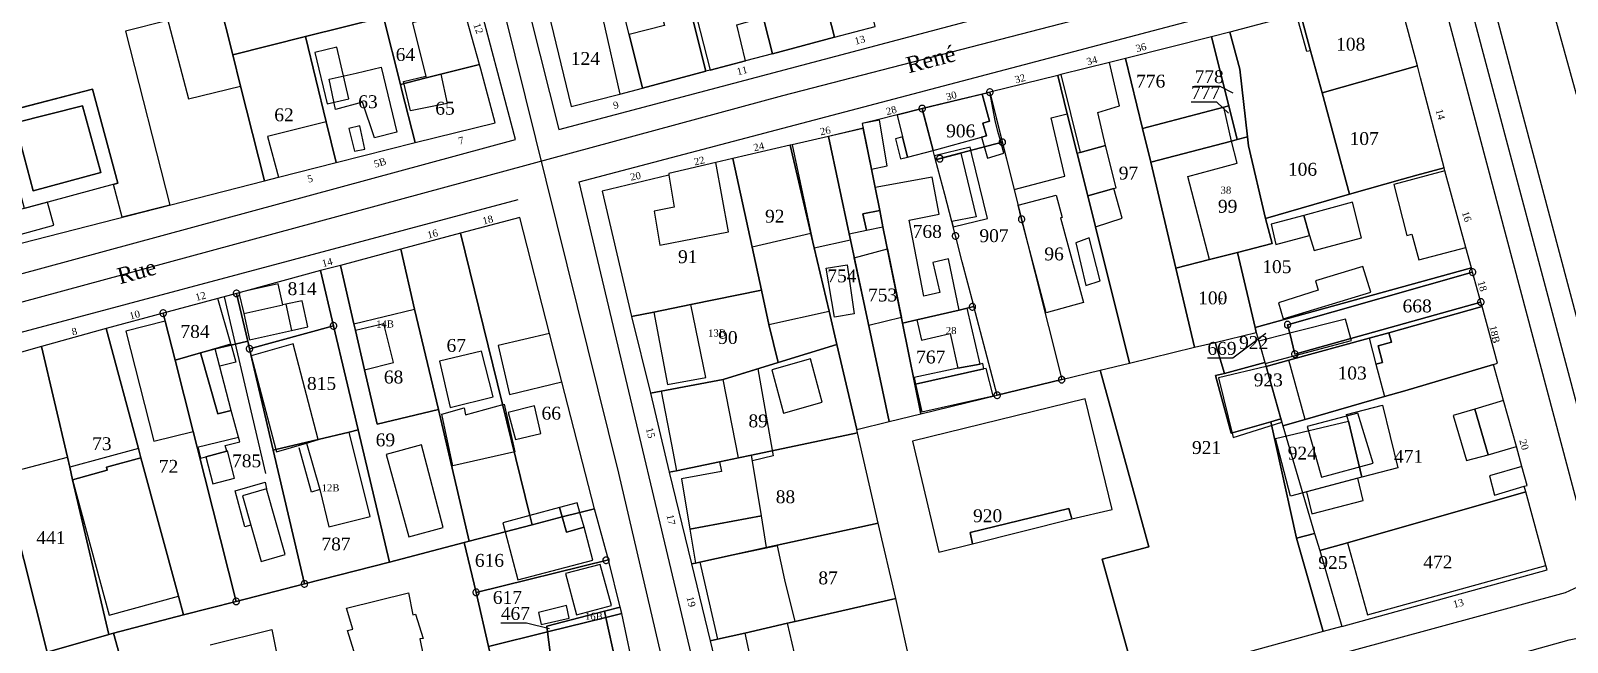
# Model space of a CAD drawing. Extents: x 351895 to 352714, y 545172 to 545744.
# Drawn here: x 352239.9 to 352478.6, y 545475.4 to 545570.4 of the extents above; entities that cross this region are included whole.
import ezdxf

# ---------------------------------------------------------------- set-up
doc = ezdxf.new("R2010")
doc.units = 0
doc.linetypes.add('CONTINU', pattern=[0])
doc.layers.get('0').update_dxf_attribs({"linetype": 'CONTINU'})
for name, color, linetype in [('1PARCELLE', 7, 'CONTINU'), ('1ZONCOMM', 7, 'CONTINU'), ('3BATIDUR', 7, 'CONTINU'), ('3BATILEGER', 7, 'CONTINU'), ('3BORNE', 7, 'CONTINU'), ('3FLECHEPAR', 7, 'CONTINU'), ('3NUMVOIE', 7, 'CONTINU'), ('3PARCELLETEX', 7, 'CONTINU'), ('3SENTIER', 7, 'CONTINU'), ('3TOPOLINE', 7, 'CONTINU'), ('3TROUBATI', 7, 'CONTINU'), ('3ZONCOMMTEX', 7, 'CONTINU')]:
    doc.layers.add(name, color=color, linetype=linetype)
doc.styles.get("Standard").update_dxf_attribs({"font": 'Times New Roman'})

# ---------------------------------------------------------------- blocks, each defined once
blk = doc.blocks.new('BORLIPRO')
blk.add_lwpolyline([(-0.07, 0.5), (-0.19, 0.47), (-0.31, 0.4), (-0.4, 0.31), (-0.47, 0.19), (-0.5, 0.07), (-0.5, -0.07), (-0.47, -0.19), (-0.4, -0.31), (-0.31, -0.4), (-0.19, -0.47), (-0.07, -0.5), (0.07, -0.5), (0.19, -0.47), (0.31, -0.4), (0.4, -0.31), (0.47, -0.19), (0.5, -0.07), (0.5, 0.07), (0.47, 0.19), (0.4, 0.31), (0.31, 0.4), (0.19, 0.47), (0.07, 0.5)], close=True)

msp = doc.modelspace()

# ---------------------------------------------------------------- linework, layer by layer
at = {"layer": '1PARCELLE'}
for points in [[(352216.02, 545624.88), (352226.85, 545582.16), (352227.23, 545580.66), (352228.8, 545574.5), (352230.72, 545566.99), (352230.77, 545566.8), (352232.62, 545559.57), (352232.94, 545558.31), (352233.08, 545557.78), (352236.08, 545546.26), (352238.39, 545537.4), (352276.22, 545547.11), (352272.51, 545561.81), (352271.29, 545566.66), (352269.05, 545575.54), (352268.89, 545576.17), (352268.12, 545579.22), (352266.46, 545585.82), (352264.86, 545592.18), (352262.45, 545601.73), (352257.44, 545621.31), (352253.96, 545634.93), (352216.02, 545624.88)], [(352360.32, 545616.05), (352355.15, 545614.65), (352353.66, 545614.24), (352355.59, 545606.22), (352357.94, 545596.5), (352360.4, 545586.36), (352360.41, 545586.31), (352361.69, 545581.52), (352364.79, 545569.41), (352371.08, 545571.08), (352360.32, 545616.05)], [(352364.79, 545569.41), (352355.13, 545566.82), (352352.05, 545579.05), (352350.79, 545583.79), (352360.4, 545586.36), (352360.41, 545586.31), (352361.69, 545581.52), (352364.79, 545569.41)], [(352490.11, 545586.3), (352488.51, 545585.89), (352476.21, 545582.68), (352474.14, 545582.09), (352474.67, 545579.85), (352480.03, 545560.56), (352487.04, 545562.41), (352493.76, 545564.19), (352495.12, 545564.54), (352495.75, 545564.7), (352492.89, 545575.65), (352490.11, 545586.3)], [(352268.89, 545576.17), (352269.05, 545575.54), (352271.29, 545566.66), (352282.57, 545569.49), (352294.7, 545572.53), (352306.72, 545575.55), (352304.16, 545585.17), (352298.88, 545583.82), (352285.94, 545580.52), (352282.6, 545579.67), (352268.89, 545576.17)], [(352355.13, 545566.82), (352350.97, 545565.74), (352345.45, 545564.29), (352344.77, 545564.11), (352341.69, 545576.55), (352340.35, 545581.97), (352350.58, 545584.56), (352350.79, 545583.79), (352352.05, 545579.05), (352355.13, 545566.82)], [(352344.77, 545564.11), (352334.97, 545561.49), (352332.87, 545569.84), (352332.06, 545573.09), (352330.46, 545579.46), (352332.55, 545579.99), (352340.35, 545581.97), (352341.69, 545576.55), (352344.77, 545564.11)], [(352330.46, 545579.46), (352327.36, 545578.67), (352321.45, 545577.17), (352319.51, 545576.68), (352323.87, 545558.64), (352331.43, 545560.58), (352334.97, 545561.49), (352332.87, 545569.84), (352332.06, 545573.09), (352330.46, 545579.46)], [(352437.18, 545573.06), (352438.75, 545567.31), (352440.55, 545560.74), (352455.38, 545564.97), (352452.1, 545577.1), (352437.18, 545573.06)], [(352306.72, 545575.55), (352294.7, 545572.53), (352297.32, 545562.08), (352301.35, 545563.08), (352309.63, 545565.14), (352307.25, 545573.67), (352306.72, 545575.55)], [(352294.7, 545572.53), (352282.57, 545569.49), (352285.82, 545556.24), (352287.37, 545549.92), (352299.62, 545553.07), (352297.5, 545561.35), (352297.32, 545562.08), (352294.7, 545572.53)], [(352428.96, 545553.94), (352429.12, 545552.54), (352431.77, 545541.23), (352444.79, 545545.04), (352440.55, 545560.74), (352438.75, 545567.31), (352437.18, 545573.06), (352436.59, 545572.95), (352426.19, 545570.18), (352427.77, 545564.44), (352428.96, 545553.94)], [(352271.29, 545566.66), (352272.51, 545561.81), (352276.22, 545547.11), (352278.4, 545547.66), (352287.37, 545549.92), (352285.82, 545556.24), (352282.57, 545569.49), (352271.29, 545566.66)], [(352409.98, 545566.12), (352412.65, 545555.23), (352425.26, 545558.55), (352426.03, 545558.75), (352423.36, 545569.47), (352409.98, 545566.12)], [(352423.36, 545569.47), (352426.03, 545558.75), (352427.33, 545553.51), (352428.96, 545553.94), (352427.77, 545564.44), (352426.19, 545570.18), (352423.36, 545569.47)], [(352297.32, 545562.08), (352297.5, 545561.35), (352299.62, 545553.07), (352312.06, 545556.1), (352309.82, 545564.46), (352309.63, 545565.14), (352301.35, 545563.08), (352297.32, 545562.08)], [(352410.63, 545518.77), (352420.74, 545521.23), (352417.84, 545533.52), (352413.92, 545549.98), (352412.65, 545555.23), (352409.98, 545566.12), (352407.52, 545565.5), (352399.96, 545563.59), (352399.46, 545563.47), (352400.94, 545557.52), (352402.49, 545551.35), (352404.14, 545544.75), (352405.34, 545539.94), (352410.63, 545518.77)], [(352444.79, 545545.04), (352453.04, 545547.33), (352455.26, 545547.95), (352459.5, 545549.13), (352455.86, 545563.09), (352455.38, 545564.97), (352440.55, 545560.74), (352444.79, 545545.04)], [(352400.08, 545516.21), (352406.07, 545517.66), (352410.63, 545518.77), (352405.34, 545539.94), (352404.14, 545544.75), (352402.49, 545551.35), (352400.94, 545557.52), (352399.46, 545563.47), (352388.92, 545560.86), (352390.86, 545553.09), (352391.52, 545550.45), (352392.7, 545545.74), (352393.85, 545541.13), (352400.08, 545516.21)], [(352380.49, 545550.38), (352380.33, 545550.98), (352380.11, 545551.82), (352378.42, 545558.3), (352378.41, 545558.32), (352388.92, 545560.86), (352390.86, 545553.09), (352381.14, 545550.54), (352380.49, 545550.38)], [(352369.23, 545555.24), (352370.51, 545548.92), (352371.08, 545546.07), (352371.8, 545542.49), (352372.31, 545539.95), (352375.35, 545524.99), (352377.58, 545525.51), (352384.15, 545527.02), (352385.41, 545527.31), (352386.21, 545527.52), (352386.45, 545527.59), (352386.38, 545527.86), (352384.64, 545534.5), (352383.73, 545537.99), (352383.59, 545538.53), (352383, 545540.78), (352381.91, 545544.96), (352380.49, 545550.38), (352380.33, 545550.98), (352380.11, 545551.82), (352378.42, 545558.3), (352378.41, 545558.32), (352371.04, 545556.48), (352369.1, 545555.98), (352369.23, 545555.24)], [(352412.65, 545555.23), (352413.92, 545549.98), (352426.46, 545553.28), (352427.33, 545553.51), (352426.03, 545558.75), (352425.26, 545558.55), (352412.65, 545555.23)], [(352363.83, 545554), (352367.06, 545538.87), (352367.26, 545537.91), (352373.28, 545509.71), (352378.2, 545510.9), (352375.35, 545524.99), (352372.31, 545539.95), (352371.8, 545542.49), (352371.08, 545546.07), (352370.51, 545548.92), (352369.23, 545555.24), (352363.83, 545554)], [(352348.96, 545550.54), (352351.97, 545536.81), (352353.43, 545530.1), (352354.6, 545524.77), (352356.01, 545518.87), (352365.15, 545521.69), (352363.93, 545526.86), (352361.62, 545536.71), (352361.42, 545537.57), (352361.1, 545538.89), (352357.87, 545552.63), (352348.96, 545550.54)], [(352365.15, 545521.69), (352368.23, 545508.48), (352373.28, 545509.71), (352367.26, 545537.91), (352367.06, 545538.87), (352363.83, 545554), (352358.19, 545552.71), (352357.87, 545552.63), (352361.1, 545538.89), (352361.42, 545537.57), (352361.62, 545536.71), (352363.93, 545526.86), (352365.15, 545521.69)], [(352386.45, 545527.59), (352386.38, 545527.86), (352384.64, 545534.5), (352383.73, 545537.99), (352383.59, 545538.53), (352383, 545540.78), (352381.91, 545544.96), (352380.49, 545550.38), (352381.14, 545550.54), (352390.86, 545553.09), (352391.52, 545550.45), (352392.7, 545545.74), (352393.85, 545541.13), (352400.08, 545516.21), (352390.06, 545513.78), (352386.45, 545527.59)], [(352413.92, 545549.98), (352417.84, 545533.52), (352423.03, 545534.85), (352427.39, 545535.97), (352432.77, 545537.35), (352431.77, 545541.23), (352429.12, 545552.54), (352428.96, 545553.94), (352427.33, 545553.51), (352426.46, 545553.28), (352413.92, 545549.98)], [(352348.96, 545550.54), (352346.33, 545549.93), (352339.02, 545548.21), (352339.06, 545548), (352328.67, 545545.49), (352333.26, 545526.01), (352336.71, 545526.71), (352342.45, 545527.87), (352353.43, 545530.1), (352351.97, 545536.81), (352348.96, 545550.54)], [(352430.14, 545524.33), (352463.74, 545533.58), (352462.88, 545536.74), (352459.63, 545548.66), (352459.5, 545549.13), (352455.26, 545547.95), (352453.04, 545547.33), (352444.79, 545545.04), (352431.77, 545541.23), (352432.77, 545537.35), (352427.39, 545535.97), (352430.14, 545524.33)], [(352317.81, 545493.67), (352322.49, 545494.88), (352325.22, 545495.58), (352327.5, 545496.16), (352322.43, 545515.89), (352320.5, 545523.4), (352315.88, 545541.38), (352306.69, 545538.97), (352317.46, 545495.11), (352317.81, 545493.67)], [(352303.24, 545511.58), (352307.99, 545491.11), (352313.61, 545492.58), (352317.81, 545493.67), (352317.46, 545495.11), (352306.69, 545538.97), (352297.42, 545536.48), (352299.5, 545527.15), (352303.24, 545511.58)], [(352288, 545533.96), (352290.12, 545524.9), (352290.36, 545523.82), (352291.77, 545517.72), (352293.71, 545509.29), (352303.24, 545511.58), (352299.5, 545527.15), (352297.42, 545536.48), (352288, 545533.96)], [(352420.74, 545521.23), (352423.94, 545522), (352430.32, 545523.55), (352430.14, 545524.33), (352427.39, 545535.97), (352423.03, 545534.85), (352417.84, 545533.52), (352420.74, 545521.23)], [(352271.87, 545529.61), (352273.61, 545522.18), (352273.88, 545521.01), (352286.94, 545524.57), (352284.9, 545533.17), (352273.22, 545529.98), (352272.21, 545529.71), (352271.87, 545529.61)], [(352295.65, 545487.88), (352307.26, 545490.92), (352307.99, 545491.11), (352303.24, 545511.58), (352293.71, 545509.29), (352291.77, 545517.72), (352290.36, 545523.82), (352290.12, 545524.9), (352288, 545533.96), (352284.9, 545533.17), (352286.94, 545524.57), (352290.78, 545508.4), (352295.65, 545487.88)], [(352430.32, 545523.55), (352430.71, 545522.2), (352431.66, 545518.88), (352431.7, 545518.74), (352431.84, 545518.25), (352435.37, 545519.22), (352447.85, 545522.63), (352450.91, 545523.46), (352465.41, 545527.55), (352465.21, 545528.27), (352445.02, 545522.62), (352436.3, 545520.18), (352435.51, 545523.42), (352435.18, 545524.75), (352463.93, 545532.9), (352463.74, 545533.58), (352430.14, 545524.33), (352430.32, 545523.55)], [(352463.93, 545532.9), (352435.18, 545524.75), (352435.51, 545523.42), (352436.3, 545520.18), (352445.02, 545522.62), (352465.21, 545528.27), (352463.93, 545532.9)], [(352260.47, 545526.53), (352260.79, 545525.29), (352262.33, 545519.24), (352266.27, 545520.35), (352268.56, 545521.01), (352271.66, 545521.72), (352273.61, 545522.18), (352271.87, 545529.61), (352268.95, 545528.82), (352260.47, 545526.53)], [(352353.43, 545530.1), (352342.45, 545527.87), (352336.71, 545526.71), (352333.26, 545526.01), (352336.17, 545514.1), (352337.85, 545514.41), (352347.5, 545516.23), (352356.01, 545518.87), (352354.6, 545524.77), (352353.43, 545530.1)], [(352263.63, 545479.66), (352271.81, 545481.76), (352265.75, 545505.72), (352265.12, 545508.18), (352262.33, 545519.24), (352260.79, 545525.29), (352260.47, 545526.53), (352251.59, 545524.14), (352256.63, 545505.51), (352257.02, 545504.07), (352262.84, 545482.55), (352263.63, 545479.66)], [(352375.35, 545524.99), (352378.2, 545510.9), (352390.06, 545513.78), (352386.45, 545527.59), (352386.21, 545527.52), (352385.41, 545527.31), (352384.15, 545527.02), (352377.58, 545525.51), (352375.35, 545524.99)], [(352431.84, 545518.25), (352434.15, 545510.13), (352434.47, 545509.01), (352437.89, 545510), (352450.25, 545513.58), (352453.42, 545514.49), (352467.19, 545518.58), (352467.82, 545518.76), (352465.41, 545527.55), (352450.91, 545523.46), (352447.85, 545522.63), (352435.37, 545519.22), (352431.84, 545518.25)], [(352241.56, 545521.36), (352245.58, 545504.16), (352245.94, 545502.62), (352246.4, 545500.67), (352252.02, 545476.6), (352252.74, 545476.81), (352263.63, 545479.66), (352262.84, 545482.55), (352257.02, 545504.07), (352256.63, 545505.51), (352251.59, 545524.14), (352241.56, 545521.36)], [(352273.88, 545521.01), (352277.56, 545505.26), (352277.98, 545505.36), (352284.57, 545506.93), (352289.39, 545508.07), (352290.78, 545508.4), (352286.94, 545524.57), (352273.88, 545521.01)], [(352423.94, 545522), (352430.32, 545523.55), (352430.71, 545522.2), (352431.66, 545518.88), (352425.36, 545517.19), (352423.94, 545522)], [(352231.26, 545518.46), (352237.01, 545495.45), (352242.45, 545473.86), (352252.02, 545476.6), (352246.4, 545500.67), (352245.94, 545502.62), (352245.58, 545504.16), (352241.56, 545521.36), (352231.89, 545518.64), (352231.26, 545518.46)], [(352262.33, 545519.24), (352265.12, 545508.18), (352265.75, 545505.72), (352271.81, 545481.76), (352282.42, 545484.48), (352277.56, 545505.26), (352273.88, 545521.01), (352273.61, 545522.18), (352271.66, 545521.72), (352268.56, 545521.01), (352266.27, 545520.35), (352262.33, 545519.24)], [(352356.01, 545518.87), (352347.5, 545516.23), (352337.85, 545514.41), (352336.17, 545514.1), (352339.11, 545501.83), (352340.24, 545502.07), (352346.92, 545503.46), (352349.89, 545504.08), (352351.87, 545504.5), (352368.36, 545507.94), (352368.23, 545508.48), (352365.15, 545521.69), (352356.01, 545518.87)], [(352406.07, 545517.66), (352410.63, 545518.77), (352420.74, 545521.23), (352423.94, 545522), (352425.36, 545517.19), (352423.96, 545516.88), (352426.43, 545507.92), (352432.57, 545509.68), (352436.58, 545491.57), (352440.69, 545477.07), (352411.69, 545469.11), (352406.39, 545488.31), (352413.63, 545490.24), (352406.07, 545517.66)], [(352431.66, 545518.88), (352431.7, 545518.74), (352431.84, 545518.25), (352434.15, 545510.13), (352432.57, 545509.68), (352426.43, 545507.92), (352423.96, 545516.88), (352425.36, 545517.19), (352431.66, 545518.88)], [(352434.47, 545509.01), (352439.38, 545492.33), (352440.17, 545489.65), (352444.5, 545490.88), (352472.18, 545498.8), (352471.95, 545499.65), (352472.39, 545499.78), (352471.58, 545502.72), (352470.73, 545505.81), (352468.75, 545512.95), (352467.19, 545518.58), (352453.42, 545514.49), (352450.25, 545513.58), (352437.89, 545510), (352434.47, 545509.01)], [(352376.76, 545471.25), (352374.31, 545482.19), (352371.57, 545493.89), (352368.36, 545507.94), (352368.23, 545508.48), (352373.28, 545509.71), (352378.2, 545510.9), (352390.06, 545513.78), (352400.08, 545516.21), (352406.07, 545517.66), (352413.63, 545490.24), (352406.39, 545488.31), (352411.69, 545469.11), (352379.34, 545460.23), (352376.76, 545471.25)], [(352434.15, 545510.13), (352434.47, 545509.01), (352439.38, 545492.33), (352436.58, 545491.57), (352432.57, 545509.68), (352434.15, 545510.13)], [(352282.42, 545484.48), (352295.65, 545487.88), (352290.78, 545508.4), (352289.39, 545508.07), (352284.57, 545506.93), (352277.98, 545505.36), (352277.56, 545505.26), (352282.42, 545484.48)], [(352368.36, 545507.94), (352351.87, 545504.5), (352349.89, 545504.08), (352346.92, 545503.46), (352340.24, 545502.07), (352339.11, 545501.83), (352342.56, 545487.58), (352343.18, 545487.71), (352343.88, 545487.87), (352354.24, 545490.12), (352371.57, 545493.89), (352368.36, 545507.94)], [(352440.17, 545489.65), (352443.61, 545477.87), (352475.5, 545486.67), (352475.31, 545487.35), (352472.18, 545498.8), (352444.5, 545490.88), (352440.17, 545489.65)], [(352237.01, 545495.45), (352229.55, 545493.53), (352216.46, 545490.22), (352214.14, 545489.63), (352219.29, 545468.33), (352229.14, 545470.6), (352230.41, 545470.9), (352240.67, 545473.35), (352242.45, 545473.86), (352237.01, 545495.45)], [(352307.26, 545490.92), (352309.09, 545483.17), (352329.64, 545488.24), (352327.5, 545496.16), (352325.22, 545495.58), (352322.49, 545494.88), (352317.81, 545493.67), (352313.61, 545492.58), (352307.99, 545491.11), (352307.26, 545490.92)], [(352371.57, 545493.89), (352354.24, 545490.12), (352343.88, 545487.87), (352343.18, 545487.71), (352342.56, 545487.58), (352345.48, 545475.62), (352346.6, 545475.87), (352350.85, 545476.84), (352357.48, 545478.36), (352358.65, 545478.62), (352374.31, 545482.19), (352371.57, 545493.89)], [(352439.38, 545492.33), (352440.17, 545489.65), (352443.61, 545477.87), (352440.69, 545477.07), (352436.58, 545491.57), (352439.38, 545492.33)], [(352252.74, 545476.81), (352257.06, 545461.41), (352259.48, 545462.01), (352260.56, 545457.48), (352261.66, 545452.86), (352262.74, 545448.33), (352226.47, 545438.76), (352230.12, 545423.94), (352302.07, 545443.34), (352302.63, 545441.16), (352318.34, 545445.14), (352316.85, 545451.06), (352315.39, 545456.84), (352312.75, 545467.73), (352311.04, 545474.78), (352309.09, 545483.17), (352307.26, 545490.92), (352295.65, 545487.88), (352282.42, 545484.48), (352271.81, 545481.76), (352263.63, 545479.66), (352252.74, 545476.81)], [(352309.09, 545483.17), (352311.04, 545474.78), (352320.21, 545477.05), (352320.1, 545477.94), (352329.06, 545480.24), (352331.49, 545480.86), (352329.64, 545488.24), (352309.09, 545483.17)], [(352320.21, 545477.05), (352329.27, 545479.28), (352331.73, 545479.89), (352331.49, 545480.86), (352329.06, 545480.24), (352320.1, 545477.94), (352320.21, 545477.05)], [(352374.31, 545482.19), (352358.65, 545478.62), (352357.48, 545478.36), (352350.85, 545476.84), (352346.6, 545475.87), (352345.48, 545475.62), (352348.05, 545464.81), (352349.12, 545465.05), (352360.01, 545467.49), (352376.76, 545471.25), (352374.31, 545482.19)], [(352321.3, 545468.59), (352327.76, 545469.23), (352333.85, 545469.84), (352331.73, 545479.89), (352329.27, 545479.28), (352320.21, 545477.05), (352321.3, 545468.59)], [(352252.02, 545476.6), (352242.45, 545473.86), (352240.67, 545473.35), (352230.41, 545470.9), (352229.14, 545470.6), (352219.29, 545468.33), (352223.09, 545452.92), (352232.83, 545455.42), (352249.04, 545459.43), (352252.15, 545460.2), (352257.06, 545461.41), (352252.74, 545476.81), (352252.02, 545476.6)], [(352311.04, 545474.78), (352312.75, 545467.73), (352321.3, 545468.59), (352320.21, 545477.05), (352311.04, 545474.78)]]:
    msp.add_lwpolyline(points, close=True, dxfattribs=at)
at = {"layer": '1ZONCOMM'}
for points in [[(352426.41, 545707.74), (352452.75, 545615.13), (352488.26, 545481.76), (352512.63, 545388.13), (352530.44, 545324), (352536.51, 545297.8), (352543.06, 545268.62), (352546.42, 545253.01), (352547.48, 545247.66)], [(352384.33, 545284.56), (352361.37, 545372.57), (352331.26, 545501.67), (352289.41, 545670.44)], [(352589.69, 545621.81), (352532.29, 545605.7), (352356.71, 545560.28), (352205.25, 545519.23), (352194.02, 545514.85)]]:
    msp.add_lwpolyline(points, dxfattribs=at)
at = {"layer": '3BATIDUR'}
for points in [[(352476.21, 545582.68), (352474.67, 545579.85), (352480.03, 545560.56), (352487.04, 545562.41), (352493.76, 545564.19), (352488.51, 545585.89), (352476.21, 545582.68)], [(352364.79, 545569.41), (352361.69, 545581.52), (352352.05, 545579.05), (352355.13, 545566.82), (352364.79, 545569.41)], [(352344.77, 545564.11), (352341.69, 545576.55), (352337.28, 545575.41), (352338.35, 545571.24), (352332.87, 545569.84), (352334.97, 545561.49), (352344.77, 545564.11)], [(352350.97, 545565.74), (352349.63, 545571.35), (352352.72, 545572.2), (352351.72, 545576.69), (352342.87, 545574.37), (352345.45, 545564.29), (352350.97, 545565.74)], [(352440.55, 545560.74), (352455.38, 545564.97), (352452.1, 545577.1), (352437.18, 545573.05), (352438.75, 545567.31), (352440.55, 545560.74)], [(352260.83, 545573.38), (352264.4, 545559.83), (352272.51, 545561.81), (352271.29, 545566.66), (352269.05, 545575.54), (352260.83, 545573.38)], [(352309.63, 545565.14), (352307.25, 545573.67), (352299.2, 545571.66), (352301.35, 545563.08), (352309.63, 545565.14)], [(352426.19, 545570.18), (352427.77, 545564.44), (352428.96, 545553.94), (352429.12, 545552.54), (352431.77, 545541.23), (352444.79, 545545.04), (352440.55, 545560.74), (352438.75, 545567.31), (352438.18, 545567.16), (352436.59, 545572.95), (352426.19, 545570.18)], [(352294.36, 545564.73), (352296.79, 545554.65), (352293.28, 545553.75), (352291.45, 545559.32), (352287.27, 545558.2), (352286.26, 545562.9), (352290.48, 545563.84), (352294.36, 545564.73)], [(352399.96, 545563.59), (352402.96, 545551.47), (352406.91, 545552.59), (352405.7, 545557.7), (352409.06, 545558.72), (352407.52, 545565.5), (352399.96, 545563.59)], [(352304.6, 545559.1), (352298.92, 545557.96), (352297.81, 545562.53), (352301.28, 545563.35), (352301.35, 545563.08), (352303.59, 545563.64), (352304.6, 545559.1)], [(352388.92, 545560.87), (352391.52, 545550.45), (352392.7, 545545.74), (352400.59, 545547.82), (352398.43, 545556.87), (352400.94, 545557.52), (352399.46, 545563.47), (352388.92, 545560.87)], [(352378.41, 545558.32), (352380.11, 545551.82), (352387.61, 545553.89), (352388.39, 545554.09), (352387.82, 545556.03), (352388.85, 545556.35), (352387.75, 545560.58), (352378.41, 545558.32)], [(352237.48, 545556.12), (352240.29, 545545.53), (352250.76, 545548.37), (352247.95, 545558.76), (352237.48, 545556.12)], [(352378.42, 545558.3), (352374.53, 545557.28), (352375.37, 545553.91), (352376.15, 545550.76), (352380.11, 545551.82), (352378.42, 545558.3)], [(352412.65, 545555.23), (352413.92, 545549.98), (352426.46, 545553.28), (352425.26, 545558.55), (352412.65, 545555.23)], [(352278.4, 545547.66), (352287.37, 545549.92), (352285.82, 545556.24), (352276.68, 545553.99), (352278.4, 545547.66)], [(352363.83, 545554), (352367.06, 545538.87), (352369.75, 545539.45), (352369.2, 545541.98), (352371.8, 545542.49), (352371.08, 545546.07), (352370.51, 545548.92), (352369.23, 545555.25), (352363.83, 545554)], [(352369.23, 545555.25), (352370.51, 545548.92), (352372.94, 545549.41), (352371.79, 545556.52), (352369.1, 545555.98), (352369.23, 545555.25)], [(352358.19, 545552.71), (352361.42, 545537.57), (352361.62, 545536.71), (352367.26, 545537.91), (352367.06, 545538.87), (352363.83, 545554), (352358.19, 545552.71)], [(352417.84, 545533.52), (352423.03, 545534.85), (352419.67, 545547.76), (352427.35, 545549.83), (352426.46, 545553.28), (352413.92, 545549.98), (352417.84, 545533.52)], [(352339.06, 545548), (352339.85, 545542.99), (352336.74, 545542.4), (352337.64, 545537.1), (352348.32, 545539.17), (352346.33, 545549.93), (352339.02, 545548.21), (352339.06, 545548)], [(352380.49, 545550.38), (352381.14, 545550.54), (352384.41, 545551.4), (352386.82, 545541.49), (352383, 545540.78), (352381.91, 545544.96), (352380.49, 545550.38)], [(352372.31, 545539.95), (352375.35, 545524.99), (352377.58, 545525.51), (352384.15, 545527.02), (352382.5, 545535), (352380.04, 545534.42), (352381.15, 545529.75), (352378.68, 545529.17), (352376.36, 545540.96), (352381.05, 545541.9), (352379.98, 545547.64), (352371.08, 545546.07), (352371.8, 545542.49), (352372.31, 545539.95)], [(352462.88, 545536.74), (352459.63, 545548.66), (352451.7, 545546.52), (352453.73, 545538.62), (352454.51, 545538.83), (352455.58, 545534.81), (352462.88, 545536.74)], [(352399.2, 545544.89), (352400.18, 545541.38), (352399.92, 545541.37), (352403.48, 545528.18), (352397.69, 545526.58), (352393.85, 545541.13), (352393.3, 545543.32), (352399.2, 545544.89)], [(352237.11, 545542.31), (352238.04, 545538.73), (352243.48, 545540.2), (352242.51, 545543.77), (352237.11, 545542.31)], [(352351.97, 545536.81), (352353.43, 545530.1), (352354.6, 545524.77), (352363.93, 545526.86), (352361.62, 545536.71), (352361.42, 545537.57), (352361.1, 545538.89), (352351.97, 545536.81)], [(352288, 545533.96), (352290.12, 545524.9), (352299.5, 545527.15), (352297.42, 545536.48), (352288, 545533.96)], [(352375.18, 545525.84), (352370.1, 545524.62), (352367.85, 545535.13), (352373.01, 545536.52), (352375.18, 545525.84)], [(352363.5, 545533.52), (352366.74, 545534.07), (352367.85, 545526.44), (352364.76, 545525.91), (352363.5, 545533.52)], [(352433.75, 545528.12), (352434.48, 545525.67), (352448.14, 545529.8), (352446.85, 545533.81), (352439.52, 545531.57), (352439.95, 545530.13), (352433.75, 545528.12)], [(352260.47, 545526.53), (352260.79, 545525.29), (352262.33, 545519.24), (352270.96, 545521.76), (352268.95, 545528.82), (352260.47, 545526.53)], [(352336.71, 545526.71), (352338.81, 545515.48), (352344.79, 545516.55), (352342.45, 545527.87), (352336.71, 545526.71)], [(352384.15, 545527.02), (352377.58, 545525.51), (352378.31, 545522.35), (352382.77, 545523.39), (352383.96, 545517.99), (352387.43, 545518.63), (352385.41, 545527.31), (352384.15, 545527.02)], [(352450.25, 545513.58), (352453.42, 545514.49), (352467.19, 545518.58), (352467.82, 545518.76), (352465.41, 545527.55), (352450.91, 545523.46), (352451.31, 545522.02), (352449.27, 545521.45), (352449.95, 545518.88), (352448.92, 545518.6), (352450.25, 545513.58)], [(352322.43, 545515.89), (352320.5, 545523.4), (352312.52, 545521.51), (352314.27, 545513.9), (352322.43, 545515.89)], [(352231.89, 545518.64), (352236.18, 545501.69), (352245.58, 545504.16), (352241.56, 545521.36), (352231.89, 545518.64)], [(352265.12, 545508.18), (352265.74, 545505.72), (352272.18, 545507.28), (352271.02, 545511.43), (352268.94, 545510.9), (352266.27, 545520.35), (352262.33, 545519.24), (352265.12, 545508.18)], [(352309.95, 545520.64), (352303.39, 545519.06), (352305.07, 545511.9), (352311.72, 545513.55), (352309.95, 545520.64)], [(352361.07, 545519.46), (352355.06, 545517.76), (352356.85, 545510.98), (352362.85, 545512.73), (352361.07, 545519.46)], [(352434.47, 545509.01), (352437.89, 545510), (352435.37, 545519.22), (352431.84, 545518.25), (352434.47, 545509.01)], [(352337.85, 545514.41), (352339.44, 545506.15), (352340.24, 545502.07), (352346.92, 545503.46), (352349.89, 545504.08), (352347.49, 545516.23), (352337.85, 545514.41)], [(352347.5, 545516.23), (352352.89, 545517.9), (352355.24, 545504.36), (352352.02, 545503.58), (352351.87, 545504.5), (352349.89, 545504.08), (352347.5, 545516.23)], [(352377.38, 545515.53), (352378.33, 545511.21), (352389.45, 545513.7), (352388.37, 545517.94), (352388.01, 545517.87), (352377.38, 545515.53)], [(352431.84, 545518.25), (352424.46, 545516.48), (352426.75, 545507.2), (352434.31, 545509.59), (352431.84, 545518.25)], [(352303.75, 545510.87), (352307.24, 545511.81), (352307.46, 545510.73), (352313.47, 545512.38), (352315.13, 545505), (352305.48, 545502.8), (352303.75, 545510.87)], [(352401.66, 545494.59), (352407.94, 545496.05), (352403.74, 545513.21), (352376.92, 545506.63), (352380.98, 545489.43), (352386.23, 545490.68), (352385.84, 545492.44), (352401.2, 545496.18), (352401.66, 545494.59)], [(352444.65, 545509.77), (352444.36, 545510.78), (352449.93, 545512.24), (352452.33, 545502.5), (352446.73, 545501.05), (352444.65, 545509.77)], [(352470.73, 545505.81), (352468.75, 545512.95), (352464.29, 545511.6), (352466.36, 545504.54), (352470.73, 545505.81)], [(352433.33, 545507.05), (352444.65, 545509.77), (352446.73, 545501.05), (352435.64, 545498.1), (352433.33, 545507.05)], [(352446.1, 545511.01), (352438.21, 545508.94), (352440.44, 545501.08), (352448.46, 545503.25), (352446.1, 545511.01)], [(352300.62, 545506.1), (352295.13, 545504.59), (352298.62, 545491.79), (352303.98, 545493.22), (352300.62, 545506.1)], [(352346.92, 545503.46), (352347.24, 545501.96), (352341.02, 545500.82), (352342.31, 545492.99), (352353.43, 545495.05), (352351.87, 545504.5), (352349.89, 545504.08), (352346.92, 545503.46)], [(352246.4, 545500.67), (352252.09, 545479.64), (352262.84, 545482.55), (352257.02, 545504.07), (352251.64, 545502.61), (352251.77, 545502.13), (352246.4, 545500.67)], [(352438.12, 545498.76), (352438.95, 545495.38), (352446.91, 545497.45), (352446.11, 545500.89), (352438.12, 545498.76)], [(352475.31, 545487.35), (352472.18, 545498.8), (352444.5, 545490.88), (352447.59, 545479.67), (352475.31, 545487.35)], [(352313.61, 545492.58), (352317.81, 545493.67), (352317.46, 545495.11), (352313.25, 545493.95), (352313.61, 545492.58)], [(352313.61, 545492.58), (352315.57, 545485.09), (352327.22, 545488.19), (352325.89, 545493.27), (352323.13, 545492.52), (352322.49, 545494.88), (352317.81, 545493.67), (352313.61, 545492.58)], [(352317.81, 545493.67), (352322.49, 545494.88), (352322.07, 545496.37), (352317.46, 545495.11), (352317.81, 545493.67)], [(352346.6, 545475.87), (352350.85, 545476.84), (352357.48, 545478.36), (352358.65, 545478.62), (352357.09, 545485.11), (352355.91, 545490.41), (352343.88, 545487.87), (352346.6, 545475.87)], [(352328.38, 545487.5), (352323, 545486.12), (352324.71, 545479.69), (352330.12, 545481.13), (352328.38, 545487.5)], [(352320.21, 545477.05), (352329.27, 545479.28), (352329.06, 545480.24), (352320.1, 545477.94), (352320.21, 545477.05)], [(352321.3, 545468.59), (352327.76, 545469.23), (352327.05, 545471.56), (352330.75, 545472.45), (352329.27, 545479.28), (352320.21, 545477.05), (352321.3, 545468.59)], [(352349.12, 545465.05), (352360.01, 545467.49), (352357.48, 545478.36), (352350.85, 545476.84), (352352.06, 545471.31), (352347.92, 545470.35), (352349.12, 545465.05)]]:
    msp.add_lwpolyline(points, close=True, dxfattribs=at)
for points in [[(352292.36, 545466.8), (352289.11, 545477.25), (352289.94, 545477.46), (352288.96, 545480.72), (352288.96, 545480.72), (352298.58, 545483.07), (352299.24, 545479.66), (352299.7, 545479.77), (352300.85, 545475.99), (352300.33, 545475.96), (352300.88, 545473.4)], [(352267.78, 545475), (352277.36, 545477.4), (352278.36, 545472.47)]]:
    msp.add_lwpolyline(points, dxfattribs=at)
at = {"layer": '3BATILEGER'}
for points in [[(352254.12, 545541.44), (352252.74, 545546.55), (352253.45, 545546.74), (352249.51, 545561.33), (352238.29, 545558.41), (352235.78, 545568.19), (352230.77, 545566.8), (352228.8, 545574.5), (352256.51, 545581.56), (352257.82, 545576.68), (352259.85, 545577.18), (352261.19, 545572.01), (352254.6, 545570.32), (352261.5, 545543.33), (352254.12, 545541.44)], [(352334.97, 545561.49), (352332.87, 545569.84), (352332.06, 545573.09), (352328.79, 545572.28), (352331.43, 545560.58), (352334.97, 545561.49)], [(352284.02, 545567.04), (352285.96, 545559.06), (352289.33, 545559.82), (352287.43, 545567.86), (352284.02, 545567.04)], [(352234.95, 545557.54), (352249.51, 545561.33), (352253.45, 545546.74), (352238.92, 545542.8), (352234.95, 545557.54)], [(352388.92, 545560.86), (352387.75, 545560.58), (352388.85, 545556.35), (352387.82, 545556.03), (352388.39, 545554.09), (352387.61, 545553.89), (352388.56, 545550.64), (352391.11, 545551.4), (352390.55, 545553.34), (352390.15, 545554.74), (352389.75, 545556.47), (352388.92, 545560.86)], [(352289.32, 545555.22), (352290.22, 545551.69), (352291.78, 545552.03), (352291.01, 545555.66), (352289.32, 545555.22)], [(352375.37, 545553.91), (352374.28, 545553.64), (352375.06, 545550.49), (352376.15, 545550.76), (352375.37, 545553.91)], [(352383.22, 545539.93), (352388.54, 545541.22), (352386.11, 545551.19), (352385.84, 545552.3), (352380.33, 545550.98), (352380.49, 545550.38), (352384.41, 545551.4), (352386.82, 545541.49), (352383, 545540.78), (352383.22, 545539.93)], [(352402.49, 545551.35), (352404.14, 545544.75), (352408.21, 545545.89), (352408.55, 545545.99), (352406.91, 545552.59), (352402.96, 545551.47), (352402.49, 545551.35)], [(352405.34, 545539.94), (352409.5, 545541.27), (352408.21, 545545.89), (352404.14, 545544.75), (352405.34, 545539.94)], [(352369.75, 545539.45), (352372.31, 545539.95), (352371.8, 545542.49), (352369.2, 545541.98), (352369.75, 545539.45)], [(352437.7, 545541.69), (352438.61, 545538.62), (352439.3, 545536.26), (352446.69, 545538.26), (352445.27, 545543.79), (352437.7, 545541.69)], [(352437.7, 545541.69), (352432.63, 545540.34), (352433.37, 545537.22), (352438.61, 545538.62), (352437.7, 545541.69)], [(352402.27, 545537.45), (352403.82, 545530.82), (352406.06, 545531.55), (352404.34, 545538.24), (352402.27, 545537.45)], [(352272.21, 545529.71), (352272.98, 545526.5), (352279.06, 545527.82), (352278.35, 545531.1), (352273.22, 545529.98), (352272.21, 545529.71)], [(352280.43, 545523.85), (352282.94, 545524.4), (352282.05, 545528.47), (352279.55, 545527.93), (352280.43, 545523.85)], [(352435.51, 545523.42), (352436.3, 545520.18), (352445.02, 545522.62), (352444.2, 545525.62), (352435.51, 545523.42)], [(352260.79, 545525.29), (352254.69, 545523.74), (352259.02, 545506.63), (352265.12, 545508.18), (352262.33, 545519.24), (352260.79, 545525.29)], [(352291.77, 545517.72), (352296.26, 545518.88), (352294.76, 545524.9), (352290.36, 545523.82), (352291.77, 545517.72)], [(352430.71, 545522.2), (352431.7, 545518.74), (352445.11, 545522.28), (352445.02, 545522.62), (352436.3, 545520.18), (352435.51, 545523.42), (352430.71, 545522.2)], [(352448.92, 545518.6), (352449.95, 545518.88), (352449.27, 545521.45), (352451.31, 545522.02), (352450.91, 545523.46), (352447.85, 545522.63), (352448.92, 545518.6)], [(352266.27, 545520.35), (352268.94, 545510.9), (352271.02, 545511.43), (352268.56, 545521.01), (352266.27, 545520.35)], [(352277.98, 545505.36), (352284.57, 545506.93), (352280.66, 545521.79), (352274.15, 545519.9), (352277.98, 545505.36)], [(352383.96, 545517.99), (352377.16, 545516.54), (352377.38, 545515.53), (352388.01, 545517.87), (352387.82, 545518.71), (352387.43, 545518.63), (352383.96, 545517.99)], [(352318.17, 545512.16), (352314.1, 545511.12), (352315.19, 545506.9), (352319.17, 545507.87), (352318.17, 545512.16)], [(352466.36, 545504.54), (352464.29, 545511.6), (352460.92, 545510.63), (352462.97, 545503.66), (352466.36, 545504.54)], [(352277.98, 545505.36), (352278.08, 545505), (352282.72, 545506.35), (352284.58, 545506.89), (352284.57, 545506.93), (352277.98, 545505.36)], [(352289.39, 545508.07), (352284.58, 545506.89), (352282.72, 545506.35), (352284.82, 545499.12), (352286.19, 545493.36), (352292.61, 545494.93), (352289.39, 545508.07)], [(352245.94, 545502.62), (352246.4, 545500.67), (352251.77, 545502.13), (352251.64, 545502.61), (352257.02, 545504.07), (352256.63, 545505.51), (352245.94, 545502.62)], [(352471.95, 545499.65), (352472.39, 545499.78), (352471.58, 545502.72), (352466.58, 545501.28), (352467.35, 545498.28), (352471.95, 545499.65)], [(352275.69, 545487.96), (352279.43, 545489.04), (352276.55, 545499.23), (352272.81, 545498.14), (352275.69, 545487.96)], [(352325.22, 545495.58), (352324.79, 545497.07), (352322.07, 545496.37), (352322.49, 545494.88), (352325.22, 545495.58)], [(352325.22, 545495.58), (352322.49, 545494.88), (352323.13, 545492.52), (352325.89, 545493.27), (352325.22, 545495.58)], [(352343.18, 545487.71), (352343.88, 545487.87), (352354.24, 545490.12), (352353.43, 545495.05), (352342.31, 545492.99), (352343.18, 545487.71)], [(352401.66, 545494.59), (352401.2, 545496.18), (352385.84, 545492.44), (352386.23, 545490.68), (352401.66, 545494.59)], [(352323.54, 545479.18), (352323.16, 545481.1), (352318.78, 545480.03), (352319.21, 545478.17), (352323.54, 545479.18)], [(352331.73, 545479.89), (352331.49, 545480.86), (352329.06, 545480.24), (352329.27, 545479.28), (352331.73, 545479.89)], [(352333.85, 545469.84), (352331.73, 545479.89), (352329.27, 545479.28), (352330.75, 545472.45), (352327.05, 545471.56), (352327.76, 545469.23), (352333.85, 545469.84)]]:
    msp.add_lwpolyline(points, close=True, dxfattribs=at)
at = {"layer": '3FLECHEPAR'}
for points in [[(352426.72, 545560.71), (352424.7, 545561.77), (352420.73, 545561.77)], [(352426.02, 545557.63), (352424.17, 545559.31), (352420.19, 545559.31)], [(352431.8, 545523.4), (352426.69, 545519.57), (352422.72, 545519.57)], [(352320.52, 545477.49), (352316.9, 545478.39), (352312.93, 545478.39)]]:
    msp.add_lwpolyline(points, dxfattribs=at)
at = {"layer": '3SENTIER'}
for points in [[(352321.97, 545555.08), (352455.36, 545590.45), (352435.26, 545666.45), (352431.19, 545681.88), (352429.87, 545684.38), (352427.49, 545686.82), (352424.5, 545688.22), (352420.94, 545688.6), (352413.01, 545686.5), (352410.77, 545680.76), (352319.18, 545655.6), (352315.8, 545659.12), (352296.97, 545654.07), (352321.97, 545555.08)], [(352315.2, 545553.49), (352308.86, 545577.59), (352291.26, 545647.34), (352290.1, 545650.04), (352287.86, 545651.53), (352285.09, 545651.69), (352280.04, 545650.44), (352277.6, 545644.65), (352196.39, 545623.25), (352197.41, 545628.52), (352179.09, 545623.08), (352177.46, 545621.99), (352176.07, 545619.98), (352175.79, 545617.64), (352178.46, 545599.37), (352194.51, 545524.73), (352195.46, 545522.03), (352197.57, 545520.46), (352199.81, 545520.16)], [(352464.68, 545583.75), (352487.49, 545498.04), (352489.53, 545490.08), (352491.09, 545487.85), (352493.7, 545486.92), (352495.84, 545487.26), (352604.27, 545516.67), (352610.83, 545518.51), (352611.4, 545519.28), (352611.58, 545520.41), (352596.95, 545579.87)], [(352325.1, 545546.94), (352457.61, 545581.89), (352481.8, 545490.84), (352482.3, 545488.69), (352481.96, 545486.38), (352480.35, 545484), (352478.32, 545483.07), (352351.34, 545448.58)], [(352209.44, 545524.28), (352210.14, 545524.98), (352315.2, 545553.49)]]:
    msp.add_lwpolyline(points, dxfattribs=at)
at = {"layer": '3TOPOLINE'}
for points in [[(352346.42, 545457.28), (352325.1, 545546.94)], [(352211.29, 545517.25), (352211.65, 545516.44), (352315.63, 545544.2)], [(352269.94, 545529.09), (352276.35, 545501.65)], [(352272.98, 545526.5), (352273.87, 545522.42)], [(352279.55, 545527.93), (352279.06, 545527.82)], [(352273.87, 545522.42), (352280.43, 545523.85)], [(352270.96, 545521.76), (352271.77, 545518.92), (352269.26, 545518.28)], [(352266.29, 545504.01), (352267.12, 545504.23), (352270.34, 545505.1), (352270.11, 545505.96), (352272.37, 545506.54), (352272.18, 545507.28)], [(352265.86, 545505.75), (352266.29, 545504.01)], [(352268.2, 545500.01), (352271.56, 545500.93), (352270.49, 545505.14), (352270.34, 545505.1), (352267.12, 545504.23), (352268.2, 545500.01)], [(352284.82, 545499.12), (352283.53, 545498.71), (352281.59, 545505.61)], [(352274.1, 545493.61), (352273.18, 545493.35), (352271.68, 545498.95), (352276.3, 545500.28), (352276.55, 545499.23)], [(352352.78, 545441.55), (352384.56, 545450.13), (352390.41, 545446.26), (352443.8, 545460.81), (352446.46, 545466.71), (352478.95, 545475.79), (352482.1, 545476.39), (352483.82, 545476.31), (352485.76, 545475), (352486.7, 545473.18), (352497.36, 545432.49), (352532.89, 545300.37)]]:
    msp.add_lwpolyline(points, dxfattribs=at)
at = {"layer": '3TROUBATI'}
msp.add_lwpolyline([(352237.48, 545556.12), (352247.95, 545558.76), (352250.76, 545548.37), (352240.29, 545545.53), (352237.48, 545556.12)], close=True, dxfattribs=at)

# ---------------------------------------------------------------- block references
at = {"layer": '3BORNE'}
for p in [(352388.92, 545560.86), (352378.41, 545558.32), (352390.86, 545553.09), (352381.14, 545550.54), (352393.85, 545541.13), (352383.59, 545538.53), (352463.93, 545532.9), (352271.87, 545529.61), (352386.21, 545527.52), (352465.21, 545528.27), (352260.47, 545526.53), (352286.94, 545524.57), (352435.18, 545524.75), (352273.88, 545521.01), (352436.3, 545520.18), (352400.08, 545516.21), (352390.06, 545513.78), (352329.28, 545488.15), (352282.42, 545484.48), (352309.09, 545483.17), (352271.81, 545481.76)]:
    msp.add_blockref('BORLIPRO', p, dxfattribs=at)

# ---------------------------------------------------------------- texts
at = {"layer": '3NUMVOIE'}
for s, rotation, p in [('12', 289.5, (352308.65, 545571.36)), ('13', 14.7, (352368.05, 545568.23)), ('34', 14.7, (352404.11, 545565.03)), ('36', 14.7, (352411.74, 545567.07)), ('11', 14.7, (352349.75, 545563.47)), ('32', 14.7, (352392.95, 545562.23)), ('9', 14.7, (352330.55, 545558.22)), ('30', 14.7, (352382.27, 545559.57)), ('28', 14.7, (352372.94, 545557.29)), ('14', 285.9, (352458.18, 545558.07)), ('26', 11.3, (352362.64, 545554.16)), ('7', 14.7, (352306.51, 545552.72)), ('24', 13.1, (352352.33, 545551.68)), ('5B', 16.8, (352293.39, 545549.12)), ('22', 13.1, (352343.09, 545549.48)), ('5', 14.7, (352283.04, 545546.79)), ('20', 11.5, (352333.16, 545547.11)), ('16', 288.2, (352462.24, 545542.17)), ('18', 14.7, (352310.24, 545540.29)), ('16', 14.7, (352301.66, 545538.11)), ('14', 14.7, (352285.29, 545533.68)), ('18', 285.9, (352464.7, 545531.4)), ('12', 14.7, (352265.63, 545528.42)), ('10', 14.7, (352255.37, 545525.54)), ('8', 14.7, (352246.41, 545523.06)), ('18B', 282.8, (352466.52, 545524.48)), ('15', 284.9, (352335.46, 545508.6)), ('20', 286.3, (352471.17, 545506.77)), ('17', 280.8, (352338.68, 545495.17)), ('19', 283.3, (352341.78, 545482.4)), ('13', 14.7, (352461.06, 545480.72))]:
    msp.add_text(s, height=1.1, rotation=rotation, dxfattribs=at).set_placement(p)
for s, p in [('38', (352424.77, 545545.1)), ('7', (352424.31, 545527.81)), ('14B', (352293.56, 545524.31)), ('13B', (352345.14, 545522.91)), ('28', (352382.08, 545523.29)), ('12B', (352285.09, 545498.85)), ('16B', (352326.01, 545478.9))]:
    msp.add_text(s, height=1.1, dxfattribs=at).set_placement(p)
at = {"layer": '3PARCELLETEX'}
for s, p in [('108', (352442.73, 545567.32)), ('64', (352296.6, 545565.72)), ('124', (352323.81, 545565.1)), ('778', (352420.73, 545562.27)), ('776', (352411.65, 545561.58)), ('777', (352420.19, 545559.81)), ('63', (352290.78, 545558.39)), ('65', (352302.75, 545557.37)), ('62', (352277.73, 545556.35)), ('906', (352382.13, 545553.85)), ('107', (352444.82, 545552.66)), ('106', (352435.24, 545547.89)), ('97', (352408.95, 545547.3)), ('92', (352353.99, 545540.6)), ('99', (352424.36, 545542.14)), ('768', (352376.93, 545538.23)), ('907', (352387.3, 545537.57)), ('91', (352340.47, 545534.31)), ('96', (352397.39, 545534.74)), ('754', (352363.66, 545531.33)), ('105', (352431.25, 545532.76)), ('814', (352279.8, 545529.34)), ('753', (352369.99, 545528.36)), ('100', (352421.29, 545527.91)), ('668', (352453.05, 545526.66)), ('784', (352263.15, 545522.7)), ('90', (352346.71, 545521.75)), ('67', (352304.5, 545520.53)), ('669', (352422.72, 545520.07)), ('922', (352427.65, 545520.97)), ('767', (352377.47, 545518.73)), ('815', (352282.81, 545514.62)), ('68', (352294.76, 545515.62)), ('923', (352429.92, 545515.17)), ('103', (352442.95, 545516.24)), ('66', (352319.26, 545510)), ('89', (352351.41, 545508.8)), ('73', (352249.43, 545505.26)), ('69', (352293.49, 545505.85)), ('921', (352420.33, 545504.66)), ('785', (352271.17, 545502.6)), ('924', (352435.21, 545503.8)), ('471', (352451.72, 545503.29)), ('72', (352259.8, 545501.74)), ('88', (352355.65, 545497.02)), ('920', (352386.31, 545494.07)), ('441', (352240.77, 545490.67)), ('787', (352285.06, 545489.68)), ('616', (352308.9, 545487.14)), ('925', (352439.96, 545486.8)), ('472', (352456.27, 545486.88)), ('87', (352362.27, 545484.41)), ('617', (352311.69, 545481.38)), ('467', (352312.93, 545478.89))]:
    msp.add_text(s, height=2, dxfattribs=at).set_placement(p)
at = {"layer": '3ZONCOMMTEX'}
for s, rotation, p in [('René', 14.7, (352376.31, 545563.79)), ('Rue', 15.4, (352253.75, 545531.01))]:
    msp.add_text(s, height=2.5, rotation=rotation, dxfattribs=at).set_placement(p)

doc.saveas('drawing.dxf')
